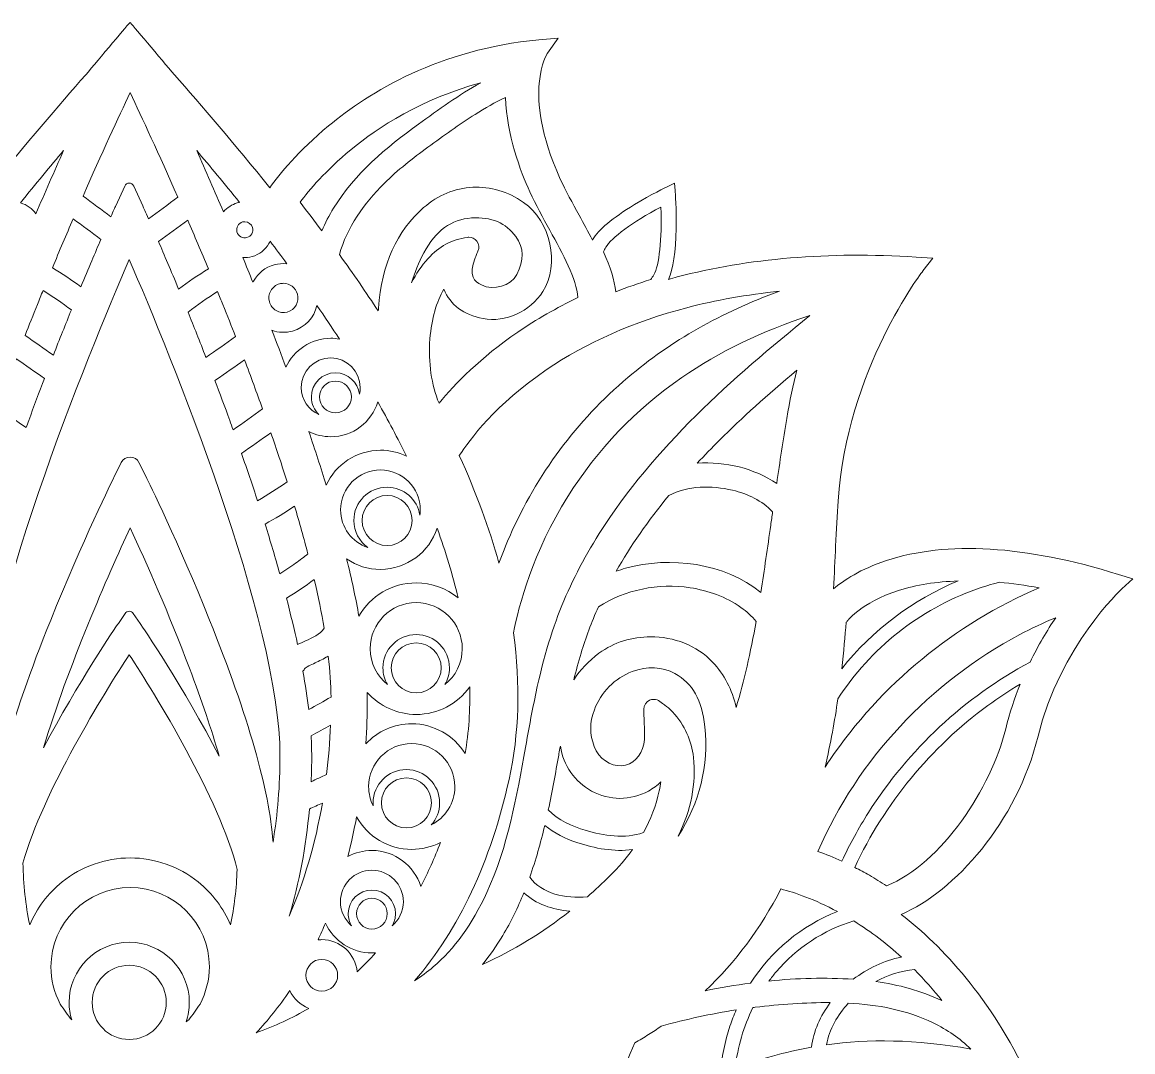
# Model space of a CAD drawing. Header units: millimetres. Extents: x -1177 to 2110, y 103 to 651.
# Drawn here: x 1083.7 to 1435.4, y 323.2 to 649.2 of the extents above; entities that cross this region are included whole.
import ezdxf

# ---------------------------------------------------------------- set-up
doc = ezdxf.new("R2010")
doc.units = ezdxf.units.MM
doc.header["$MEASUREMENT"] = 0
doc.layers.add('Layer 5', color=7, linetype='Continuous')

msp = doc.modelspace()

# ---------------------------------------------------------------- linework, layer by layer
at = {"layer": 'Layer 5', "lineweight": 0}
for points, knots in [([(1430.83, 474.38), (1401.24, 483.54), (1376.53, 485.01), (1357.38, 478.74), (1349.21, 476.07), (1343.82, 472.49), (1340.6, 469.78), (1340.88, 474.47), (1341.09, 479.01), (1341.3, 483.34), (1341.55, 488.42), (1341.78, 493.22), (1342.07, 497.59), (1344.82, 539.12), (1368.72, 570.18), (1368.96, 570.49), (1368.96, 570.49), (1372.1, 574.5), (1372.1, 574.5), (1372.1, 574.5), (1366.8, 574.83), (1366.8, 574.83), (1339.03, 576.55), (1313.58, 574.43), (1291.15, 568.52), (1290.21, 568.27), (1289.27, 568.01), (1288.33, 567.75), (1289.82, 571.02), (1290.65, 576.42), (1290.8, 583.84), (1290.93, 589.98), (1290.54, 595.27), (1290.49, 595.86), (1290.49, 595.86), (1290.31, 598.21), (1290.31, 598.21), (1290.31, 598.21), (1288.18, 597.19), (1288.18, 597.19), (1287.66, 596.93), (1282.89, 594.63), (1277.63, 591.44), (1270.62, 587.18), (1266.14, 583.44), (1264.35, 580.32), (1264.33, 580.28), (1264.31, 580.25), (1264.29, 580.21), (1262.95, 582.84), (1261.5, 585.48), (1260.06, 588.09), (1257.98, 591.88), (1255.83, 595.79), (1254.12, 599.52), (1247.65, 613.67), (1246.91, 623.79), (1247.42, 629.78), (1247.98, 636.2), (1250.05, 639.36), (1250.06, 639.37), (1250.06, 639.37), (1253.4, 644.16), (1253.4, 644.16), (1253.4, 644.16), (1247.32, 643.59), (1247.32, 643.59), (1215.8, 640.62), (1193.69, 627.13), (1180.7, 616.34), (1171.23, 608.48), (1165.16, 600.98), (1162.11, 596.76), (1151.02, 610.61), (1140.46, 622.75), (1131.92, 632.56), (1127.89, 637.19), (1117.97, 649.17), (1117.89, 649.07), (1117.81, 649.17), (1107.9, 637.19), (1103.86, 632.56), (1095.33, 622.75), (1084.77, 610.61), (1073.68, 596.76), (1070.62, 600.98), (1064.55, 608.48), (1055.09, 616.34), (1042.09, 627.13), (1019.99, 640.62), (988.46, 643.59), (988.46, 643.59), (982.39, 644.16), (982.39, 644.16), (982.39, 644.16), (985.73, 639.37), (985.73, 639.37), (985.73, 639.36), (987.81, 636.2), (988.36, 629.78), (988.88, 623.79), (988.14, 613.67), (981.66, 599.52), (979.95, 595.79), (977.8, 591.88), (975.72, 588.09), (974.27, 585.45), (972.8, 582.79), (971.46, 580.13), (971.22, 580.54), (970.98, 580.96), (970.71, 581.36), (968.73, 584.37), (964.05, 587.84), (956.79, 591.68), (951.37, 594.55), (946.46, 596.58), (945.92, 596.8), (945.92, 596.8), (943.74, 597.7), (943.74, 597.7), (943.74, 597.7), (943.7, 595.34), (943.7, 595.34), (943.68, 594.76), (943.6, 589.46), (944.09, 583.33), (944.66, 576.22), (945.74, 571.01), (947.31, 567.79), (946.42, 568.04), (945.53, 568.28), (944.63, 568.52), (922.21, 574.43), (896.76, 576.55), (868.99, 574.83), (868.99, 574.83), (863.69, 574.5), (863.69, 574.5), (863.69, 574.5), (866.82, 570.49), (866.82, 570.49), (867.06, 570.18), (890.96, 539.12), (893.71, 497.59), (894, 493.22), (894.24, 488.42), (894.48, 483.34), (894.69, 479.01), (894.91, 474.47), (895.18, 469.78), (891.96, 472.49), (886.57, 476.07), (878.4, 478.74), (859.26, 485.01), (834.55, 483.54), (804.96, 474.38), (804.96, 474.38), (800.39, 472.96), (800.39, 472.96), (800.39, 472.96), (803.84, 469.82), (803.84, 469.82), (804.03, 469.65), (823.38, 451.68), (830.39, 423.14), (837.1, 395.79), (856.85, 374.01), (873.72, 366.7), (860.57, 356.55), (845.51, 340.37), (833.35, 314.96), (833.35, 314.96), (831.44, 310.96), (831.44, 310.96), (831.44, 310.96), (836.12, 311.11), (836.12, 311.11), (836.19, 311.1), (844.14, 311.28), (859.9, 307.45), (874.08, 304.01), (897.61, 296.55), (929.78, 280.52), (927.67, 280.93), (925.53, 281.18), (923.43, 281.37), (920.48, 281.65), (917.51, 281.78), (914.56, 282.05), (909.73, 281.24), (904.87, 280.62), (900.24, 279.33), (889.57, 276.36), (880.33, 271.29), (874.83, 261.82), (869.81, 253.19), (871.69, 243.56), (879.51, 236.85), (885.07, 232.09), (894.73, 231.45), (901, 234.97), (893.4, 222.04), (887.15, 205.23), (885.48, 183.86), (885.48, 183.86), (885.15, 179.63), (885.15, 179.63), (885.15, 179.63), (889.41, 181.1), (889.41, 181.1), (889.64, 181.18), (913.12, 189.12), (936.43, 185.47), (945.42, 184.07), (954.11, 181.44), (962.51, 178.91), (974.26, 175.36), (985.48, 171.98), (996.8, 171.98), (999.38, 171.98), (1001.98, 172.15), (1004.58, 172.55), (1014.02, 173.96), (1023.85, 178.98), (1033.81, 187.45), (1038.21, 191.19), (1041.6, 194.74), (1043.66, 197.05), (1052.41, 169.27), (1077.25, 140.67), (1117.86, 111.71), (1117.86, 111.71), (1117.89, 111.74), (1117.89, 111.74), (1117.89, 111.74), (1117.92, 111.71), (1117.92, 111.71), (1158.54, 140.67), (1183.38, 169.27), (1192.12, 197.05), (1194.18, 194.74), (1197.58, 191.19), (1201.97, 187.45), (1211.93, 178.98), (1221.77, 173.96), (1231.2, 172.55), (1233.81, 172.15), (1236.4, 171.98), (1238.99, 171.98), (1250.31, 171.98), (1261.53, 175.36), (1273.28, 178.91), (1281.68, 181.44), (1290.36, 184.07), (1299.36, 185.47), (1322.67, 189.12), (1346.15, 181.18), (1346.38, 181.1), (1346.38, 181.1), (1350.63, 179.63), (1350.63, 179.63), (1350.63, 179.63), (1350.3, 183.86), (1350.3, 183.86), (1348.66, 204.9), (1342.58, 221.52), (1335.15, 234.37), (1341.39, 231.55), (1350.21, 232.38), (1355.42, 236.85), (1363.24, 243.56), (1365.13, 253.19), (1360.11, 261.82), (1354.6, 271.29), (1345.36, 276.36), (1334.69, 279.33), (1330.06, 280.62), (1325.21, 281.24), (1320.38, 282.05), (1317.43, 281.78), (1314.46, 281.65), (1311.51, 281.37), (1309.85, 281.22), (1308.16, 281.03), (1306.49, 280.76), (1338.41, 296.62), (1361.77, 304.03), (1375.89, 307.45), (1391.64, 311.28), (1399.6, 311.1), (1399.67, 311.11), (1399.67, 311.11), (1404.35, 310.96), (1404.35, 310.96), (1404.35, 310.96), (1402.43, 314.96), (1402.43, 314.96), (1390.27, 340.37), (1375.21, 356.55), (1362.07, 366.7), (1378.94, 374.01), (1398.69, 395.79), (1405.4, 423.14), (1412.4, 451.68), (1431.76, 469.65), (1431.95, 469.82), (1431.95, 469.82), (1435.39, 472.96), (1435.39, 472.96), (1435.39, 472.96), (1430.83, 474.38), (1430.83, 474.38)], [0, 0, 0, 0, 1, 1, 1, 2, 2, 2, 3, 3, 3, 4, 4, 4, 5, 5, 5, 6, 6, 6, 7, 7, 7, 8, 8, 8, 9, 9, 9, 10, 10, 10, 11, 11, 11, 12, 12, 12, 13, 13, 13, 14, 14, 14, 15, 15, 15, 16, 16, 16, 17, 17, 17, 18, 18, 18, 19, 19, 19, 20, 20, 20, 21, 21, 21, 22, 22, 22, 23, 23, 23, 24, 24, 24, 25, 25, 25, 26, 26, 26, 27, 27, 27, 28, 28, 28, 29, 29, 29, 30, 30, 30, 31, 31, 31, 32, 32, 32, 33, 33, 33, 34, 34, 34, 35, 35, 35, 36, 36, 36, 37, 37, 37, 38, 38, 38, 39, 39, 39, 40, 40, 40, 41, 41, 41, 42, 42, 42, 43, 43, 43, 44, 44, 44, 45, 45, 45, 46, 46, 46, 47, 47, 47, 48, 48, 48, 49, 49, 49, 50, 50, 50, 51, 51, 51, 52, 52, 52, 53, 53, 53, 54, 54, 54, 55, 55, 55, 56, 56, 56, 57, 57, 57, 58, 58, 58, 59, 59, 59, 60, 60, 60, 61, 61, 61, 62, 62, 62, 63, 63, 63, 64, 64, 64, 65, 65, 65, 66, 66, 66, 67, 67, 67, 68, 68, 68, 69, 69, 69, 70, 70, 70, 71, 71, 71, 72, 72, 72, 73, 73, 73, 74, 74, 74, 75, 75, 75, 76, 76, 76, 77, 77, 77, 78, 78, 78, 79, 79, 79, 80, 80, 80, 81, 81, 81, 82, 82, 82, 83, 83, 83, 84, 84, 84, 85, 85, 85, 86, 86, 86, 87, 87, 87, 88, 88, 88, 89, 89, 89, 90, 90, 90, 91, 91, 91, 92, 92, 92, 93, 93, 93, 94, 94, 94, 95, 95, 95, 96, 96, 96, 97, 97, 97, 98, 98, 98, 99, 99, 99, 100, 100, 100, 101, 101, 101, 102, 102, 102, 103, 103, 103, 104, 104, 104, 104]), ([(1187.75, 608.78), (1196.4, 615.93), (1210.13, 624.89), (1228.92, 629.98), (1222, 626.19), (1215.54, 621.46), (1209.21, 616.9), (1198.93, 609.47), (1189.06, 601.24), (1182.34, 590.33), (1180.92, 588.03), (1179.68, 585.61), (1178.64, 583.11), (1176.4, 586.1), (1174.09, 589.12), (1171.7, 592.2), (1174.51, 595.9), (1179.87, 602.26), (1187.75, 608.78)], [0, 0, 0, 0, 1, 1, 1, 2, 2, 2, 3, 3, 3, 4, 4, 4, 5, 5, 5, 6, 6, 6, 6]), ([(1117.91, 626.89), (1121.66, 618.96), (1127, 607.44), (1132.99, 593.76), (1129.91, 591.47), (1126.83, 589.19), (1123.74, 586.9), (1122.8, 589.03), (1122.16, 590.44), (1121.9, 591.02), (1121.9, 591.02), (1119.04, 597.31), (1119.04, 597.31), (1118.79, 597.87), (1118.23, 598.23), (1117.62, 598.23), (1117.01, 598.23), (1116.45, 597.87), (1116.2, 597.31), (1116.2, 597.31), (1113.34, 591.02), (1113.34, 591.02), (1113.11, 590.51), (1112.58, 589.35), (1111.81, 587.61), (1108.87, 589.79), (1105.93, 591.96), (1102.99, 594.14), (1108.93, 607.66), (1114.19, 619.03), (1117.91, 626.89)], [0, 0, 0, 0, 1, 1, 1, 2, 2, 2, 3, 3, 3, 4, 4, 4, 5, 5, 5, 6, 6, 6, 7, 7, 7, 8, 8, 8, 9, 9, 9, 10, 10, 10, 10]), ([(1244.51, 595.42), (1246.38, 591.35), (1248.61, 587.28), (1250.79, 583.33), (1254.94, 575.77), (1259.23, 567.98), (1259.69, 562.01), (1252.92, 558.75), (1246.51, 555.07), (1240.62, 551.03), (1228.88, 543), (1220.77, 534.69), (1215.71, 528.59), (1213.31, 534.17), (1212.27, 541.43), (1212.84, 548.91), (1213.32, 555.23), (1214.9, 560.77), (1217.28, 564.63), (1219.28, 559.69), (1223.5, 556.5), (1229.65, 555.34), (1236.77, 553.99), (1244.56, 557.54), (1248.62, 563.97), (1254.02, 572.51), (1251.03, 586.2), (1242.47, 592.13), (1237.53, 595.56), (1231.97, 597.22), (1226.37, 596.94), (1220.75, 596.66), (1215.38, 594.42), (1210.85, 590.46), (1202.28, 582.98), (1197.6, 572.57), (1196.53, 558.66), (1196.51, 558.37), (1196.49, 558.07), (1196.47, 557.77), (1192.63, 563.63), (1188.54, 569.55), (1184.16, 575.6), (1186.61, 584.25), (1191.95, 591.79), (1198.37, 598.16), (1202.63, 602.38), (1207.38, 606.08), (1212.22, 609.61), (1217.11, 613.19), (1222.06, 616.72), (1227.17, 619.99), (1230.28, 621.99), (1233.48, 623.82), (1236.8, 625.37), (1237.12, 613.51), (1241.51, 601.97), (1244.51, 595.42)], [0, 0, 0, 0, 1, 1, 1, 2, 2, 2, 3, 3, 3, 4, 4, 4, 5, 5, 5, 6, 6, 6, 7, 7, 7, 8, 8, 8, 9, 9, 9, 10, 10, 10, 11, 11, 11, 12, 12, 12, 13, 13, 13, 14, 14, 14, 15, 15, 15, 16, 16, 16, 17, 17, 17, 18, 18, 18, 19, 19, 19, 19]), ([(1096.84, 608.52), (1093.84, 601.83), (1090.91, 595.15), (1088.07, 588.53), (1086.9, 590.2), (1085.21, 591.4), (1083.22, 591.95), (1083.2, 591.96), (1083.17, 591.97), (1083.15, 591.97), (1088.01, 598.01), (1092.66, 603.6), (1096.84, 608.52)], [0, 0, 0, 0, 1, 1, 1, 2, 2, 2, 3, 3, 3, 4, 4, 4, 4]), ([(1152.56, 592.12), (1152.32, 592.07), (1152.09, 592.02), (1151.85, 591.95), (1150.12, 591.47), (1148.61, 590.5), (1147.48, 589.16), (1144.73, 595.57), (1141.88, 602.05), (1138.98, 608.52), (1143.12, 603.64), (1147.74, 598.1), (1152.56, 592.12)], [0, 0, 0, 0, 1, 1, 1, 2, 2, 2, 3, 3, 3, 4, 4, 4, 4]), ([(1227.67, 579.84), (1227.08, 580.63), (1226.15, 581.08), (1225.18, 581.08), (1225.04, 581.08), (1224.9, 581.07), (1224.76, 581.05), (1219.72, 580.35), (1215.74, 578.22), (1212.24, 574.33), (1210.13, 571.99), (1208.4, 569.44), (1207.04, 566.7), (1207.96, 569.9), (1209.25, 573.04), (1210.9, 576.12), (1214.67, 583.14), (1219.62, 586.77), (1226.02, 587.2), (1232.26, 587.61), (1236.98, 585.63), (1240.04, 581.31), (1242.62, 577.69), (1242.72, 573.76), (1240.37, 569.3), (1238.47, 565.7), (1233.11, 564.12), (1229.13, 565.99), (1227.03, 566.96), (1224.91, 568.83), (1227.13, 574.59), (1227.24, 574.87), (1227.38, 575.18), (1227.6, 575.68), (1227.72, 575.96), (1227.87, 576.3), (1228.05, 576.71), (1228.5, 577.74), (1228.36, 578.94), (1227.67, 579.84)], [0, 0, 0, 0, 1, 1, 1, 2, 2, 2, 3, 3, 3, 4, 4, 4, 5, 5, 5, 6, 6, 6, 7, 7, 7, 8, 8, 8, 9, 9, 9, 10, 10, 10, 11, 11, 11, 12, 12, 12, 13, 13, 13, 13]), ([(1268.52, 577.92), (1270.29, 580.99), (1276.89, 585.79), (1285.98, 590.66), (1286.32, 580.35), (1285.47, 572.24), (1283.7, 569.17), (1283.42, 568.67), (1283.1, 568.18), (1282.75, 567.71), (1278.98, 566.53), (1275.26, 565.22), (1271.66, 563.8), (1271.23, 567.55), (1269.99, 571.66), (1267.81, 576.52), (1268.02, 577.01), (1268.26, 577.48), (1268.52, 577.92)], [0, 0, 0, 0, 1, 1, 1, 2, 2, 2, 3, 3, 3, 4, 4, 4, 5, 5, 5, 6, 6, 6, 6]), ([(1108.66, 580.42), (1106.89, 576.35), (1104.73, 571.27), (1102.3, 565.4), (1099.38, 567.54), (1096.38, 569.55), (1093.29, 571.42), (1095.52, 576.78), (1097.72, 581.97), (1099.86, 586.94), (1102.79, 584.76), (1105.72, 582.59), (1108.66, 580.42)], [0, 0, 0, 0, 1, 1, 1, 2, 2, 2, 3, 3, 3, 4, 4, 4, 4]), ([(1142.67, 571.08), (1139.43, 569.09), (1136.28, 566.96), (1133.24, 564.68), (1130.83, 570.51), (1128.67, 575.59), (1126.89, 579.7), (1129.97, 581.99), (1133.05, 584.27), (1136.13, 586.55), (1138.26, 581.6), (1140.45, 576.43), (1142.67, 571.08)], [0, 0, 0, 0, 1, 1, 1, 2, 2, 2, 3, 3, 3, 4, 4, 4, 4]), ([(1154.2, 586.02), (1155.35, 586.02), (1156.36, 585.25), (1156.67, 584.15), (1156.85, 583.49), (1156.77, 582.8), (1156.43, 582.2), (1156.09, 581.61), (1155.55, 581.18), (1154.89, 581), (1154.23, 580.81), (1153.54, 580.9), (1152.94, 581.24), (1152.35, 581.57), (1151.92, 582.12), (1151.74, 582.78), (1151.36, 584.14), (1152.16, 585.55), (1153.52, 585.93), (1153.74, 585.99), (1153.97, 586.02), (1154.2, 586.02)], [0, 0, 0, 0, 1, 1, 1, 2, 2, 2, 3, 3, 3, 4, 4, 4, 5, 5, 5, 6, 6, 6, 7, 7, 7, 7]), ([(1161.87, 579.12), (1162, 579.35), (1162.11, 579.58), (1162.22, 579.81), (1164.04, 577.43), (1165.83, 575.05), (1167.57, 572.7), (1166.24, 572.84), (1164.87, 572.73), (1163.54, 572.37), (1160.74, 571.59), (1158.41, 569.77), (1156.98, 567.24), (1156.91, 567.12), (1156.84, 566.99), (1156.78, 566.87), (1155.73, 569.44), (1154.67, 572.05), (1153.58, 574.67), (1154.58, 574.6), (1155.58, 574.7), (1156.56, 574.97), (1158.82, 575.6), (1160.71, 577.07), (1161.87, 579.12)], [0, 0, 0, 0, 1, 1, 1, 2, 2, 2, 3, 3, 3, 4, 4, 4, 5, 5, 5, 6, 6, 6, 7, 7, 7, 8, 8, 8, 8]), ([(1165.36, 416.93), (1165.36, 407.66), (1164.61, 398.44), (1163.16, 389.63), (1162.04, 405.87), (1155.29, 429.48), (1143.07, 459.92), (1133.31, 484.22), (1123.46, 504.21), (1123.04, 505.06), (1123.04, 505.06), (1120.71, 509.77), (1120.71, 509.77), (1120.18, 510.84), (1119.11, 511.5), (1117.91, 511.5), (1116.71, 511.5), (1115.64, 510.84), (1115.11, 509.77), (1115.11, 509.77), (1112.78, 505.06), (1112.78, 505.06), (1112.68, 504.85), (1102.65, 484.57), (1092.75, 459.92), (1079.85, 427.81), (1073.06, 403.3), (1072.53, 387.01), (1070.78, 396.59), (1069.88, 406.71), (1069.88, 416.93), (1069.88, 459.54), (1104.7, 544.16), (1117.62, 574.09), (1130.54, 544.16), (1165.36, 459.54), (1165.36, 416.93)], [0, 0, 0, 0, 1, 1, 1, 2, 2, 2, 3, 3, 3, 4, 4, 4, 5, 5, 5, 6, 6, 6, 7, 7, 7, 8, 8, 8, 9, 9, 9, 10, 10, 10, 11, 11, 11, 12, 12, 12, 12]), ([(1170.9, 563.12), (1170.9, 563.12), (1170.9, 563.12), (1170.9, 563.12), (1171.58, 560.66), (1170.13, 558.11), (1167.68, 557.43), (1166.49, 557.1), (1165.24, 557.25), (1164.16, 557.86), (1163.09, 558.47), (1162.32, 559.46), (1161.99, 560.65), (1161.66, 561.84), (1161.81, 563.09), (1162.42, 564.16), (1163.03, 565.24), (1164.02, 566.01), (1165.21, 566.34), (1165.61, 566.45), (1166.03, 566.51), (1166.44, 566.51), (1168.51, 566.51), (1170.35, 565.12), (1170.9, 563.12)], [0, 0, 0, 0, 1, 1, 1, 2, 2, 2, 3, 3, 3, 4, 4, 4, 5, 5, 5, 6, 6, 6, 7, 7, 7, 8, 8, 8, 8]), ([(1093.59, 543.77), (1090.62, 545.85), (1087.65, 547.93), (1084.67, 550.01), (1085.92, 553.22), (1087.21, 556.47), (1088.53, 559.77), (1089.14, 561.27), (1089.74, 562.76), (1090.35, 564.25), (1093.42, 562.33), (1096.4, 560.28), (1099.3, 558.09), (1097.48, 553.63), (1095.57, 548.83), (1093.59, 543.77)], [0, 0, 0, 0, 1, 1, 1, 2, 2, 2, 3, 3, 3, 4, 4, 4, 5, 5, 5, 5]), ([(1141.92, 543.07), (1139.96, 548.11), (1138.05, 552.89), (1136.24, 557.35), (1139.26, 559.68), (1142.39, 561.87), (1145.62, 563.9), (1146.17, 562.53), (1146.73, 561.16), (1147.29, 559.77), (1148.66, 556.34), (1150, 552.96), (1151.29, 549.63), (1148.17, 547.44), (1145.04, 545.26), (1141.92, 543.07)], [0, 0, 0, 0, 1, 1, 1, 2, 2, 2, 3, 3, 3, 4, 4, 4, 5, 5, 5, 5]), ([(1294.2, 558.79), (1303.38, 561.19), (1313.2, 562.94), (1323.52, 564), (1305.24, 557.4), (1289.14, 548.26), (1275.53, 536.72), (1259.3, 522.97), (1246.71, 506.04), (1238.09, 486.41), (1236.86, 483.62), (1235.72, 480.78), (1234.68, 477.91), (1231.64, 488.96), (1227.43, 500.38), (1222.14, 511.96), (1225.34, 516.96), (1233.7, 528.23), (1249.66, 539.08), (1262.42, 547.76), (1277.4, 554.4), (1294.2, 558.79)], [0, 0, 0, 0, 1, 1, 1, 2, 2, 2, 3, 3, 3, 4, 4, 4, 5, 5, 5, 6, 6, 6, 7, 7, 7, 7]), ([(1181.43, 549.12), (1175.23, 549.12), (1169.72, 545.35), (1167.24, 539.94), (1165.83, 543.76), (1164.34, 547.67), (1162.81, 551.63), (1164.9, 550.89), (1167.19, 550.81), (1169.35, 551.4), (1173.33, 552.51), (1176.19, 555.71), (1177.05, 559.48), (1179.51, 555.92), (1181.9, 552.37), (1184.18, 548.87), (1183.27, 549.03), (1182.35, 549.12), (1181.43, 549.12)], [0, 0, 0, 0, 1, 1, 1, 2, 2, 2, 3, 3, 3, 4, 4, 4, 5, 5, 5, 6, 6, 6, 6]), ([(1266.43, 487.27), (1261.41, 479.33), (1257.23, 471.16), (1254.01, 462.97), (1250.58, 454.22), (1247.85, 444.44), (1245.44, 432.18), (1244.61, 427.99), (1243.85, 423.71), (1243.11, 419.57), (1240.35, 404.11), (1237.49, 388.12), (1230.85, 373.65), (1226.26, 363.64), (1220.55, 355.71), (1213.87, 350.08), (1212.07, 348.56), (1210.1, 347.1), (1207.94, 345.68), (1222.06, 361.97), (1232.11, 383.38), (1237.88, 409.46), (1241.09, 423.95), (1241.56, 439.56), (1239.29, 455.85), (1240.95, 464.45), (1245.38, 481.26), (1256.53, 499.07), (1265.85, 513.93), (1277.99, 526.6), (1292.63, 536.71), (1304.45, 544.88), (1318.05, 551.44), (1333.13, 556.27), (1308.56, 536.5), (1283.83, 514.72), (1266.43, 487.27)], [0, 0, 0, 0, 1, 1, 1, 2, 2, 2, 3, 3, 3, 4, 4, 4, 5, 5, 5, 6, 6, 6, 7, 7, 7, 8, 8, 8, 9, 9, 9, 10, 10, 10, 11, 11, 11, 12, 12, 12, 12]), ([(1090.75, 536.41), (1089.12, 532.11), (1087.45, 527.66), (1085.79, 523.11), (1085.51, 522.34), (1085.24, 521.59), (1084.97, 520.83), (1081.98, 522.88), (1079.03, 525.01), (1076.14, 527.21), (1077.93, 532.22), (1079.83, 537.37), (1081.84, 542.64), (1084.81, 540.56), (1087.78, 538.49), (1090.75, 536.41)], [0, 0, 0, 0, 1, 1, 1, 2, 2, 2, 3, 3, 3, 4, 4, 4, 5, 5, 5, 5]), ([(1150.52, 520.13), (1150.16, 521.12), (1149.81, 522.11), (1149.44, 523.11), (1147.87, 527.42), (1146.3, 531.64), (1144.74, 535.72), (1144.85, 535.79), (1144.97, 535.86), (1145.08, 535.93), (1148.09, 538.04), (1151.11, 540.15), (1154.13, 542.26), (1156.13, 536.98), (1158.03, 531.82), (1159.82, 526.8), (1156.78, 524.5), (1153.68, 522.28), (1150.52, 520.13)], [0, 0, 0, 0, 1, 1, 1, 2, 2, 2, 3, 3, 3, 4, 4, 4, 5, 5, 5, 6, 6, 6, 6]), ([(1190.52, 531.37), (1190.1, 535.19), (1186.85, 538.17), (1182.93, 538.17), (1178.71, 538.17), (1175.29, 534.74), (1175.29, 530.53), (1175.29, 528.34), (1176.22, 526.37), (1177.7, 524.98), (1174.4, 526.42), (1172.1, 529.71), (1172.1, 533.53), (1172.1, 538.68), (1176.29, 542.87), (1181.43, 542.87), (1186.58, 542.87), (1190.77, 538.68), (1190.77, 533.53), (1190.77, 532.79), (1190.68, 532.06), (1190.52, 531.37)], [0, 0, 0, 0, 1, 1, 1, 2, 2, 2, 3, 3, 3, 4, 4, 4, 5, 5, 5, 6, 6, 6, 7, 7, 7, 7]), ([(1297.49, 509.59), (1299.76, 512.02), (1302.13, 514.46), (1304.61, 516.92), (1311.63, 523.9), (1319.48, 530.99), (1329.06, 539.01), (1327.84, 534.41), (1326.78, 529.37), (1325.83, 523.74), (1324.68, 516.89), (1323.63, 509.96), (1322.63, 503.09), (1319.07, 505.55), (1314.97, 507.31), (1310.78, 508.37), (1306.51, 509.44), (1301.96, 509.91), (1297.49, 509.59)], [0, 0, 0, 0, 1, 1, 1, 2, 2, 2, 3, 3, 3, 4, 4, 4, 5, 5, 5, 6, 6, 6, 6]), ([(1177.89, 530.53), (1177.89, 533.31), (1180.15, 535.57), (1182.93, 535.57), (1185.7, 535.57), (1187.96, 533.31), (1187.96, 530.53), (1187.96, 527.76), (1185.7, 525.5), (1182.93, 525.5), (1180.15, 525.5), (1177.89, 527.76), (1177.89, 530.53)], [0, 0, 0, 0, 1, 1, 1, 2, 2, 2, 3, 3, 3, 4, 4, 4, 4]), ([(1197.17, 513.67), (1189.63, 513.67), (1182.98, 509.17), (1179.99, 502.59), (1178.32, 508.04), (1176.48, 513.72), (1174.5, 519.57), (1176.63, 518.51), (1178.99, 517.94), (1181.43, 517.94), (1188.44, 517.94), (1194.37, 522.58), (1196.33, 528.95), (1199.61, 523.17), (1202.64, 517.42), (1205.38, 511.79), (1202.85, 513.02), (1200.06, 513.67), (1197.17, 513.67)], [0, 0, 0, 0, 1, 1, 1, 2, 2, 2, 3, 3, 3, 4, 4, 4, 5, 5, 5, 6, 6, 6, 6]), ([(1167.62, 503.66), (1164.59, 501.52), (1161.47, 499.53), (1158.25, 497.7), (1156.67, 502.54), (1154.97, 507.54), (1153.17, 512.68), (1156.33, 514.78), (1159.43, 516.97), (1162.48, 519.22), (1164.32, 513.87), (1166.04, 508.68), (1167.62, 503.66)], [0, 0, 0, 0, 1, 1, 1, 2, 2, 2, 3, 3, 3, 4, 4, 4, 4]), ([(1209.78, 494.81), (1209.78, 494.23), (1209.74, 493.66), (1209.66, 493.1), (1208.85, 498.11), (1204.5, 501.95), (1199.27, 501.95), (1193.46, 501.95), (1188.74, 497.23), (1188.74, 491.43), (1188.74, 487.89), (1190.49, 484.77), (1193.17, 482.86), (1188.17, 484.53), (1184.56, 489.26), (1184.56, 494.81), (1184.56, 501.76), (1190.22, 507.42), (1197.17, 507.42), (1204.12, 507.42), (1209.78, 501.76), (1209.78, 494.81)], [0, 0, 0, 0, 1, 1, 1, 2, 2, 2, 3, 3, 3, 4, 4, 4, 5, 5, 5, 6, 6, 6, 7, 7, 7, 7]), ([(1308.67, 501), (1313.44, 499.88), (1318.03, 497.65), (1321.35, 494.22), (1321.15, 492.8), (1320.95, 491.38), (1320.75, 489.97), (1320.75, 489.97), (1320.74, 489.93), (1320.74, 489.93), (1319.75, 482.97), (1318.73, 475.78), (1317.65, 468.68), (1306.23, 477.94), (1288.84, 480.26), (1274.79, 476.29), (1273.8, 476.01), (1272.82, 475.7), (1271.84, 475.35), (1276.34, 483.34), (1281.84, 491.29), (1288.48, 499.33), (1294.61, 502.54), (1301.95, 502.59), (1308.67, 501)], [0, 0, 0, 0, 1, 1, 1, 2, 2, 2, 3, 3, 3, 4, 4, 4, 5, 5, 5, 6, 6, 6, 7, 7, 7, 8, 8, 8, 8]), ([(1165.31, 474.55), (1163.9, 479.59), (1162.34, 484.84), (1160.62, 490.29), (1163.84, 492.04), (1166.95, 493.93), (1169.98, 495.98), (1171.54, 490.73), (1172.95, 485.69), (1174.2, 480.86), (1172.93, 479.85), (1171.63, 478.87), (1170.31, 477.92), (1168.68, 476.75), (1167.01, 475.63), (1165.31, 474.55)], [0, 0, 0, 0, 1, 1, 1, 2, 2, 2, 3, 3, 3, 4, 4, 4, 5, 5, 5, 5]), ([(1191.35, 491.43), (1191.35, 495.79), (1194.9, 499.35), (1199.27, 499.35), (1203.64, 499.35), (1207.19, 495.79), (1207.19, 491.43), (1207.19, 487.06), (1203.64, 483.5), (1199.27, 483.5), (1194.9, 483.5), (1191.35, 487.06), (1191.35, 491.43)], [0, 0, 0, 0, 1, 1, 1, 2, 2, 2, 3, 3, 3, 4, 4, 4, 4]), ([(1090.48, 419.43), (1098.24, 445.29), (1111.01, 474.25), (1117.91, 489.15), (1123.12, 477.9), (1130.2, 461.87), (1136.71, 444.64), (1140.56, 434.44), (1143.69, 425.15), (1146.09, 416.86), (1134.98, 438.44), (1121.73, 457.87), (1121.06, 458.86), (1121.06, 458.86), (1118.91, 462), (1118.91, 462), (1118.62, 462.43), (1118.13, 462.68), (1117.62, 462.68), (1117.1, 462.68), (1116.62, 462.43), (1116.33, 462), (1116.33, 462), (1114.18, 458.86), (1114.18, 458.86), (1113.55, 457.94), (1101.29, 439.95), (1090.48, 419.43)], [0, 0, 0, 0, 1, 1, 1, 2, 2, 2, 3, 3, 3, 4, 4, 4, 5, 5, 5, 6, 6, 6, 7, 7, 7, 8, 8, 8, 9, 9, 9, 9]), ([(1208.49, 471.68), (1200.79, 471.68), (1193.96, 467.53), (1190.35, 461.1), (1189.34, 466.78), (1188.05, 472.86), (1186.47, 479.28), (1189.58, 477.13), (1193.29, 475.95), (1197.17, 475.95), (1205.54, 475.95), (1212.66, 481.44), (1215.11, 489), (1217.86, 481.48), (1220.08, 474.08), (1221.74, 466.91), (1218.05, 469.96), (1213.39, 471.68), (1208.49, 471.68)], [0, 0, 0, 0, 1, 1, 1, 2, 2, 2, 3, 3, 3, 4, 4, 4, 5, 5, 5, 6, 6, 6, 6]), ([(1176.21, 472.76), (1177.48, 467.3), (1178.53, 462.15), (1179.35, 457.32), (1177.99, 455.4), (1175.5, 454.28), (1173.45, 453.31), (1172.65, 452.94), (1171.78, 452.57), (1170.92, 452.16), (1169.91, 456.82), (1168.74, 461.71), (1167.4, 466.84), (1170.43, 468.67), (1173.37, 470.64), (1176.21, 472.76)], [0, 0, 0, 0, 1, 1, 1, 2, 2, 2, 3, 3, 3, 4, 4, 4, 5, 5, 5, 5]), ([(1295.2, 470.13), (1300.89, 469.25), (1306.6, 467.27), (1311.32, 463.9), (1313.14, 462.6), (1314.75, 461.12), (1316.14, 459.48), (1314.38, 449.61), (1312.29, 440.61), (1309.82, 432.25), (1308.54, 437.88), (1306.06, 442.61), (1302.32, 446.61), (1297.37, 451.89), (1290.06, 454.62), (1282.72, 454.62), (1276.9, 454.62), (1271.06, 452.9), (1266.36, 449.38), (1263.06, 446.9), (1260.4, 444.11), (1258.4, 441.01), (1259.09, 443.85), (1259.84, 446.66), (1260.68, 449.44), (1262.14, 454.3), (1263.98, 459.2), (1266.16, 464.08), (1274.72, 469.5), (1285.15, 471.7), (1295.2, 470.13)], [0, 0, 0, 0, 1, 1, 1, 2, 2, 2, 3, 3, 3, 4, 4, 4, 5, 5, 5, 6, 6, 6, 7, 7, 7, 8, 8, 8, 9, 9, 9, 10, 10, 10, 10]), ([(1342.01, 434.92), (1352.25, 450.91), (1367.91, 463.32), (1385.87, 469.68), (1388.25, 470.52), (1390.65, 471.25), (1393.09, 471.87), (1397.15, 471.5), (1401.38, 470.92), (1405.77, 470.12), (1379.07, 458.77), (1355.62, 439.52), (1339.34, 415.46), (1338.86, 414.77), (1338.4, 414.07), (1337.94, 413.36), (1339.71, 420.8), (1341.02, 428.08), (1342.01, 434.92)], [0, 0, 0, 0, 1, 1, 1, 2, 2, 2, 3, 3, 3, 4, 4, 4, 5, 5, 5, 6, 6, 6, 6]), ([(1344.62, 459.21), (1344.87, 459.43), (1345.1, 459.67), (1345.3, 459.93), (1345.31, 459.94), (1346.41, 461.32), (1348.75, 463.07), (1351.1, 464.84), (1355.17, 467.35), (1361.25, 469.28), (1366.86, 471.06), (1373.16, 472.05), (1380.08, 472.28), (1365.72, 466.35), (1352.89, 456.72), (1343.25, 444.49), (1343.86, 449.91), (1344.29, 454.88), (1344.62, 459.21)], [0, 0, 0, 0, 1, 1, 1, 2, 2, 2, 3, 3, 3, 4, 4, 4, 5, 5, 5, 6, 6, 6, 6]), ([(1217.57, 439.46), (1218.49, 441.02), (1219.02, 442.83), (1219.02, 444.77), (1219.02, 450.58), (1214.3, 455.3), (1208.49, 455.3), (1202.69, 455.3), (1197.97, 450.58), (1197.97, 444.77), (1197.97, 442.83), (1198.5, 441.02), (1199.41, 439.46), (1196.07, 442.13), (1193.91, 446.24), (1193.91, 450.85), (1193.91, 458.89), (1200.45, 465.43), (1208.49, 465.43), (1216.53, 465.43), (1223.07, 458.89), (1223.07, 450.85), (1223.07, 446.24), (1220.92, 442.13), (1217.57, 439.46)], [0, 0, 0, 0, 1, 1, 1, 2, 2, 2, 3, 3, 3, 4, 4, 4, 5, 5, 5, 6, 6, 6, 7, 7, 7, 8, 8, 8, 8]), ([(1402.85, 446.56), (1382.04, 435.46), (1364.37, 418.88), (1351.71, 398.99), (1348.56, 394.05), (1345.75, 388.9), (1343.28, 383.59), (1340.77, 384.73), (1338.24, 385.77), (1335.71, 386.69), (1348.37, 415.81), (1371.02, 440.14), (1399.65, 455.33), (1403.27, 457.25), (1407.06, 459.03), (1410.98, 460.65), (1408.32, 456.7), (1405.49, 451.97), (1402.85, 446.56)], [0, 0, 0, 0, 1, 1, 1, 2, 2, 2, 3, 3, 3, 4, 4, 4, 5, 5, 5, 6, 6, 6, 6]), ([(1200.57, 444.77), (1200.57, 449.14), (1204.12, 452.69), (1208.49, 452.69), (1212.86, 452.69), (1216.41, 449.14), (1216.41, 444.77), (1216.41, 440.41), (1212.86, 436.85), (1208.49, 436.85), (1204.12, 436.85), (1200.57, 440.41), (1200.57, 444.77)], [0, 0, 0, 0, 1, 1, 1, 2, 2, 2, 3, 3, 3, 4, 4, 4, 4]), ([(1149.7, 363.4), (1147.49, 368.67), (1143.96, 373.39), (1139.45, 377.01), (1133.36, 381.91), (1125.71, 384.61), (1117.91, 384.61), (1110.11, 384.61), (1102.46, 381.91), (1096.37, 377.01), (1091.86, 373.39), (1088.33, 368.67), (1086.12, 363.4), (1084.81, 369.65), (1084.09, 376.21), (1083.97, 382.97), (1090.15, 405.3), (1109.86, 436.99), (1117.62, 448.95), (1125.69, 436.51), (1146.31, 403.32), (1151.79, 380.95), (1151.57, 374.89), (1150.87, 369.01), (1149.7, 363.4)], [0, 0, 0, 0, 1, 1, 1, 2, 2, 2, 3, 3, 3, 4, 4, 4, 5, 5, 5, 6, 6, 6, 7, 7, 7, 8, 8, 8, 8]), ([(1174.45, 431.55), (1174, 435.37), (1173.38, 439.44), (1172.59, 443.73), (1172.88, 444.01), (1173.13, 444.34), (1173.31, 444.72), (1173.5, 444.83), (1173.78, 445.05), (1173.98, 445.15), (1174.63, 445.47), (1175.29, 445.76), (1175.95, 446.07), (1177.31, 446.72), (1178.68, 447.37), (1180, 448.11), (1180.22, 448.24), (1180.42, 448.37), (1180.63, 448.5), (1181.2, 443.8), (1181.5, 439.47), (1181.53, 435.53), (1179.17, 434.2), (1176.81, 432.87), (1174.45, 431.55)], [0, 0, 0, 0, 1, 1, 1, 2, 2, 2, 3, 3, 3, 4, 4, 4, 5, 5, 5, 6, 6, 6, 7, 7, 7, 8, 8, 8, 8]), ([(1296.29, 416.45), (1295.74, 421.73), (1293.52, 426.58), (1289.69, 430.86), (1288.86, 431.79), (1287.92, 432.46), (1287.17, 432.99), (1287.17, 432.99), (1287.12, 433.03), (1287.12, 433.03), (1286.9, 433.18), (1286.69, 433.33), (1286.5, 433.48), (1286.5, 433.48), (1285.65, 434.15), (1285.65, 434.15), (1285.11, 434.58), (1284.42, 434.81), (1283.72, 434.81), (1283.25, 434.81), (1282.78, 434.71), (1282.36, 434.5), (1281.29, 433.98), (1280.6, 432.88), (1280.6, 431.69), (1280.6, 431.69), (1280.6, 430.62), (1280.6, 430.62), (1280.6, 429.36), (1280.65, 428.15), (1280.7, 426.97), (1280.8, 424.69), (1280.89, 422.54), (1280.55, 420.67), (1279.83, 416.79), (1277.01, 414.03), (1273.52, 413.79), (1269.89, 413.54), (1266.4, 416.01), (1264.85, 419.93), (1263.38, 423.65), (1263.39, 427.44), (1264.9, 431.52), (1266.93, 437.01), (1271.41, 441.51), (1276.88, 443.58), (1281.6, 445.36), (1286.4, 445.15), (1290.41, 442.98), (1295.97, 439.98), (1299.07, 434.47), (1299.9, 426.14), (1301.13, 413.75), (1298.28, 402.12), (1291.42, 391.46), (1295.56, 399.86), (1297.16, 408.1), (1296.29, 416.45)], [0, 0, 0, 0, 1, 1, 1, 2, 2, 2, 3, 3, 3, 4, 4, 4, 5, 5, 5, 6, 6, 6, 7, 7, 7, 8, 8, 8, 9, 9, 9, 10, 10, 10, 11, 11, 11, 12, 12, 12, 13, 13, 13, 14, 14, 14, 15, 15, 15, 16, 16, 16, 17, 17, 17, 18, 18, 18, 19, 19, 19, 19]), ([(1395.17, 425.48), (1390.6, 406.84), (1374.93, 382.76), (1357.41, 375.78), (1355.61, 376.96), (1353.8, 378.07), (1352.01, 379.1), (1350.47, 379.98), (1348.92, 380.81), (1347.36, 381.61), (1356.82, 401.88), (1371.4, 419.64), (1389.48, 432.84), (1392.8, 435.27), (1396.23, 437.53), (1399.76, 439.64), (1397.99, 435.26), (1396.41, 430.53), (1395.17, 425.48)], [0, 0, 0, 0, 1, 1, 1, 2, 2, 2, 3, 3, 3, 4, 4, 4, 5, 5, 5, 6, 6, 6, 6]), ([(1207.07, 427.08), (1201.5, 427.08), (1196.24, 424.71), (1192.53, 420.73), (1192.84, 425.39), (1193, 430.07), (1193, 434.73), (1193, 435.47), (1192.99, 436.22), (1192.97, 436.99), (1196.88, 432.64), (1202.53, 430.02), (1208.49, 430.02), (1215.34, 430.02), (1221.6, 433.37), (1225.44, 438.76), (1225.62, 431.49), (1225.13, 424.41), (1223.99, 417.63), (1220.41, 423.37), (1214.01, 427.08), (1207.07, 427.08)], [0, 0, 0, 0, 1, 1, 1, 2, 2, 2, 3, 3, 3, 4, 4, 4, 5, 5, 5, 6, 6, 6, 7, 7, 7, 7]), ([(1175.22, 408.74), (1175.34, 411.45), (1175.4, 414.18), (1175.4, 416.93), (1175.4, 418.93), (1175.33, 421.03), (1175.21, 423.21), (1177.26, 424.37), (1179.32, 425.53), (1181.37, 426.68), (1181.16, 421.38), (1180.74, 416.15), (1180.11, 411.02), (1178.48, 410.26), (1176.85, 409.5), (1175.22, 408.74)], [0, 0, 0, 0, 1, 1, 1, 2, 2, 2, 3, 3, 3, 4, 4, 4, 5, 5, 5, 5]), ([(1213.22, 395.03), (1214.89, 396.89), (1215.91, 399.35), (1215.91, 402.04), (1215.91, 407.85), (1211.18, 412.57), (1205.38, 412.57), (1199.58, 412.57), (1194.85, 407.85), (1194.85, 402.04), (1194.85, 401.71), (1194.87, 401.38), (1194.9, 401.05), (1193.97, 402.9), (1193.43, 404.99), (1193.43, 407.2), (1193.43, 414.72), (1199.55, 420.83), (1207.07, 420.83), (1214.59, 420.83), (1220.71, 414.72), (1220.71, 407.2), (1220.71, 401.89), (1217.66, 397.28), (1213.22, 395.03)], [0, 0, 0, 0, 1, 1, 1, 2, 2, 2, 3, 3, 3, 4, 4, 4, 5, 5, 5, 6, 6, 6, 7, 7, 7, 8, 8, 8, 8]), ([(1264.04, 405.78), (1269.72, 402.7), (1276.27, 402.7), (1282.03, 405.78), (1283.59, 406.61), (1284.89, 407.57), (1285.98, 408.73), (1285.86, 407.8), (1285.69, 406.83), (1285.46, 405.83), (1284.44, 401.21), (1282.76, 396.82), (1280.42, 392.61), (1274.53, 390.54), (1267.84, 391.59), (1261.98, 393.38), (1258.17, 394.54), (1253.22, 396.56), (1250.31, 399.82), (1251.58, 405.71), (1252.62, 411.53), (1253.62, 417.12), (1253.62, 417.12), (1253.69, 417.53), (1253.69, 417.53), (1253.84, 418.35), (1253.98, 419.16), (1254.13, 419.97), (1255.1, 413.9), (1258.73, 408.66), (1264.04, 405.78)], [0, 0, 0, 0, 1, 1, 1, 2, 2, 2, 3, 3, 3, 4, 4, 4, 5, 5, 5, 6, 6, 6, 7, 7, 7, 8, 8, 8, 9, 9, 9, 10, 10, 10, 10]), ([(1197.46, 402.04), (1197.46, 406.41), (1201.01, 409.96), (1205.38, 409.96), (1209.75, 409.96), (1213.3, 406.41), (1213.3, 402.04), (1213.3, 397.67), (1209.75, 394.12), (1205.38, 394.12), (1201.01, 394.12), (1197.46, 397.67), (1197.46, 402.04)], [0, 0, 0, 0, 1, 1, 1, 2, 2, 2, 3, 3, 3, 4, 4, 4, 4]), ([(1178.78, 401.99), (1176.56, 389.12), (1173.01, 377.03), (1168.26, 366.22), (1171.45, 376.72), (1173.61, 388.15), (1174.66, 400.07), (1176.04, 400.71), (1177.41, 401.35), (1178.78, 401.99)], [0, 0, 0, 0, 1, 1, 1, 2, 2, 2, 3, 3, 3, 3]), ([(1194.46, 386.96), (1191.75, 386.96), (1189.15, 386.3), (1186.82, 385.05), (1187.89, 389.15), (1188.83, 393.36), (1189.63, 397.64), (1193.05, 391.42), (1199.67, 387.31), (1207.07, 387.31), (1210.27, 387.31), (1213.39, 388.08), (1216.19, 389.52), (1214.32, 384.62), (1212.23, 379.95), (1209.94, 375.57), (1207.88, 382.16), (1201.71, 386.96), (1194.46, 386.96)], [0, 0, 0, 0, 1, 1, 1, 2, 2, 2, 3, 3, 3, 4, 4, 4, 5, 5, 5, 6, 6, 6, 6]), ([(1259.37, 389.49), (1265.06, 387.58), (1271.15, 386.47), (1277, 387.26), (1274.95, 384.42), (1272.57, 381.65), (1269.83, 378.94), (1267.51, 376.64), (1265.12, 374.43), (1262.68, 372.32), (1255.65, 371.63), (1248.36, 373.21), (1244.43, 378.47), (1246.35, 383.88), (1247.89, 389.38), (1249.19, 394.85), (1252.15, 392.44), (1255.85, 390.67), (1259.37, 389.49)], [0, 0, 0, 0, 1, 1, 1, 2, 2, 2, 3, 3, 3, 4, 4, 4, 5, 5, 5, 6, 6, 6, 6]), ([(1194.46, 374.44), (1190.33, 374.44), (1186.98, 371.08), (1186.98, 366.96), (1186.98, 365.56), (1187.37, 364.25), (1188.05, 363.12), (1185.88, 364.95), (1184.49, 367.69), (1184.49, 370.74), (1184.49, 376.24), (1188.96, 380.71), (1194.46, 380.71), (1199.96, 380.71), (1204.43, 376.24), (1204.43, 370.74), (1204.43, 367.69), (1203.04, 364.95), (1200.87, 363.12), (1201.55, 364.25), (1201.94, 365.56), (1201.94, 366.96), (1201.94, 371.08), (1198.59, 374.44), (1194.46, 374.44)], [0, 0, 0, 0, 1, 1, 1, 2, 2, 2, 3, 3, 3, 4, 4, 4, 5, 5, 5, 6, 6, 6, 7, 7, 7, 8, 8, 8, 8]), ([(1117.62, 357.9), (1107.12, 357.9), (1098.58, 349.36), (1098.58, 338.87), (1098.58, 336.96), (1098.86, 335.1), (1099.4, 333.33), (1098.15, 334.85), (1096.93, 336.54), (1095.78, 338.36), (1093.85, 341.97), (1092.83, 346.04), (1092.83, 350.15), (1092.83, 363.98), (1104.08, 375.23), (1117.91, 375.23), (1131.74, 375.23), (1142.99, 363.98), (1142.99, 350.15), (1142.99, 346.04), (1141.97, 341.96), (1140.03, 338.36), (1138.9, 336.56), (1137.7, 334.89), (1136.46, 333.38), (1136.19, 333.17), (1135.92, 332.96), (1135.65, 332.75), (1136.31, 334.7), (1136.65, 336.76), (1136.65, 338.87), (1136.65, 349.36), (1128.11, 357.9), (1117.62, 357.9)], [0, 0, 0, 0, 1, 1, 1, 2, 2, 2, 3, 3, 3, 4, 4, 4, 5, 5, 5, 6, 6, 6, 7, 7, 7, 8, 8, 8, 9, 9, 9, 10, 10, 10, 11, 11, 11, 11]), ([(1257.15, 367.76), (1248.52, 360.99), (1239.27, 355.35), (1229.5, 350.89), (1231.78, 353.72), (1233.92, 356.79), (1235.88, 360.05), (1238.5, 364.42), (1240.7, 368.96), (1242.59, 373.6), (1246.33, 370.03), (1251.61, 368.2), (1257.15, 367.76)], [0, 0, 0, 0, 1, 1, 1, 2, 2, 2, 3, 3, 3, 4, 4, 4, 4]), ([(1314.36, 344.97), (1309.54, 344.33), (1304.75, 343.51), (1300.01, 342.55), (1309.57, 351.58), (1317.5, 362.25), (1323.98, 374.77), (1328.37, 373.64), (1334.63, 371.52), (1341.91, 367.62), (1330.52, 363.26), (1320.95, 355.2), (1314.36, 344.97)], [0, 0, 0, 0, 1, 1, 1, 2, 2, 2, 3, 3, 3, 4, 4, 4, 4]), ([(1194.46, 362.08), (1191.77, 362.08), (1189.58, 364.27), (1189.58, 366.96), (1189.58, 369.65), (1191.77, 371.84), (1194.46, 371.84), (1197.15, 371.84), (1199.34, 369.65), (1199.34, 366.96), (1199.34, 364.27), (1197.15, 362.08), (1194.46, 362.08)], [0, 0, 0, 0, 1, 1, 1, 2, 2, 2, 3, 3, 3, 4, 4, 4, 4]), ([(1178.6, 358.73), (1178.2, 358.73), (1177.8, 358.71), (1177.41, 358.67), (1178.21, 360.39), (1178.99, 362.16), (1179.74, 363.95), (1182.34, 358.36), (1188.04, 354.53), (1194.46, 354.53), (1194.85, 354.53), (1195.24, 354.54), (1195.63, 354.57), (1193.77, 352.47), (1191.83, 350.46), (1189.81, 348.57), (1189.25, 354.26), (1184.44, 358.73), (1178.6, 358.73)], [0, 0, 0, 0, 1, 1, 1, 2, 2, 2, 3, 3, 3, 4, 4, 4, 5, 5, 5, 6, 6, 6, 6]), ([(1362.12, 353.2), (1356.59, 352.07), (1351.37, 349.63), (1346.89, 346.18), (1338.05, 346.79), (1329.09, 346.54), (1320.19, 345.64), (1320.92, 346.63), (1321.68, 347.6), (1322.48, 348.53), (1328.91, 356.1), (1337.53, 361.84), (1347.05, 364.65), (1352.59, 361.22), (1357.6, 357.33), (1362.12, 353.2)], [0, 0, 0, 0, 1, 1, 1, 2, 2, 2, 3, 3, 3, 4, 4, 4, 5, 5, 5, 5]), ([(1173.59, 347.46), (1173.59, 350.23), (1175.84, 352.48), (1178.6, 352.48), (1181.37, 352.48), (1183.62, 350.23), (1183.62, 347.46), (1183.62, 344.7), (1181.37, 342.45), (1178.6, 342.45), (1175.84, 342.45), (1173.59, 344.7), (1173.59, 347.46)], [0, 0, 0, 0, 1, 1, 1, 2, 2, 2, 3, 3, 3, 4, 4, 4, 4]), ([(1117.62, 327.12), (1111.14, 327.12), (1105.88, 332.39), (1105.88, 338.87), (1105.88, 345.34), (1111.14, 350.61), (1117.62, 350.61), (1124.09, 350.61), (1129.36, 345.34), (1129.36, 338.87), (1129.36, 332.39), (1124.09, 327.12), (1117.62, 327.12)], [0, 0, 0, 0, 1, 1, 1, 2, 2, 2, 3, 3, 3, 4, 4, 4, 4]), ([(1374.94, 339.47), (1368.36, 342.55), (1361.16, 344.5), (1354.04, 345.47), (1357.8, 347.52), (1361.95, 348.82), (1366.24, 349.24), (1369.41, 346.04), (1372.31, 342.75), (1374.94, 339.47)], [0, 0, 0, 0, 1, 1, 1, 2, 2, 2, 3, 3, 3, 3]), ([(1168.44, 342.6), (1169.66, 340.04), (1171.82, 338.03), (1174.45, 336.99), (1169.25, 333.9), (1163.67, 331.32), (1157.8, 329.28), (1161.56, 333.16), (1165.12, 337.62), (1168.44, 342.6)], [0, 0, 0, 0, 1, 1, 1, 2, 2, 2, 3, 3, 3, 3]), ([(1315.1, 337.23), (1315.35, 337.26), (1315.6, 337.3), (1315.84, 337.33), (1323.71, 338.28), (1331.68, 338.86), (1339.62, 338.79), (1336.52, 334.64), (1334.2, 329.71), (1333.7, 324.68), (1325.12, 323.15), (1317.18, 320.84), (1309.49, 318.12), (1310.28, 324.74), (1312.17, 331.25), (1315.1, 337.23)], [0, 0, 0, 0, 1, 1, 1, 2, 2, 2, 3, 3, 3, 4, 4, 4, 5, 5, 5, 5]), ([(1338.42, 325.43), (1339.24, 330.3), (1341.96, 334.95), (1345.31, 338.63), (1354.52, 338.18), (1363.88, 336.44), (1372.21, 332.37), (1376.61, 330.23), (1380.64, 327.46), (1384.08, 324.09), (1366.44, 327.26), (1351.64, 327.29), (1338.42, 325.43)], [0, 0, 0, 0, 1, 1, 1, 2, 2, 2, 3, 3, 3, 4, 4, 4, 4]), ([(1270.38, 302.43), (1270.5, 303.09), (1270.62, 303.75), (1270.75, 304.4), (1271.29, 307.16), (1271.96, 309.9), (1272.74, 312.6), (1274.06, 317.2), (1275.74, 321.68), (1277.72, 326.03), (1279.19, 326.9), (1280.64, 327.78), (1282.08, 328.69), (1283.45, 329.55), (1284.78, 330.43), (1286.09, 331.34), (1293.89, 333.53), (1301.81, 335.26), (1309.82, 336.49), (1309.09, 334.83), (1308.43, 333.13), (1307.85, 331.39), (1306.22, 326.51), (1305.24, 321.5), (1304.79, 316.4), (1298.9, 314.17), (1293.11, 311.75), (1287.25, 309.29), (1281.73, 306.98), (1276.16, 304.64), (1270.38, 302.43)], [0, 0, 0, 0, 1, 1, 1, 2, 2, 2, 3, 3, 3, 4, 4, 4, 5, 5, 5, 6, 6, 6, 7, 7, 7, 8, 8, 8, 9, 9, 9, 10, 10, 10, 10])]:
    msp.add_open_spline(points, degree=3, knots=knots, dxfattribs=at)

doc.saveas('drawing.dxf')
